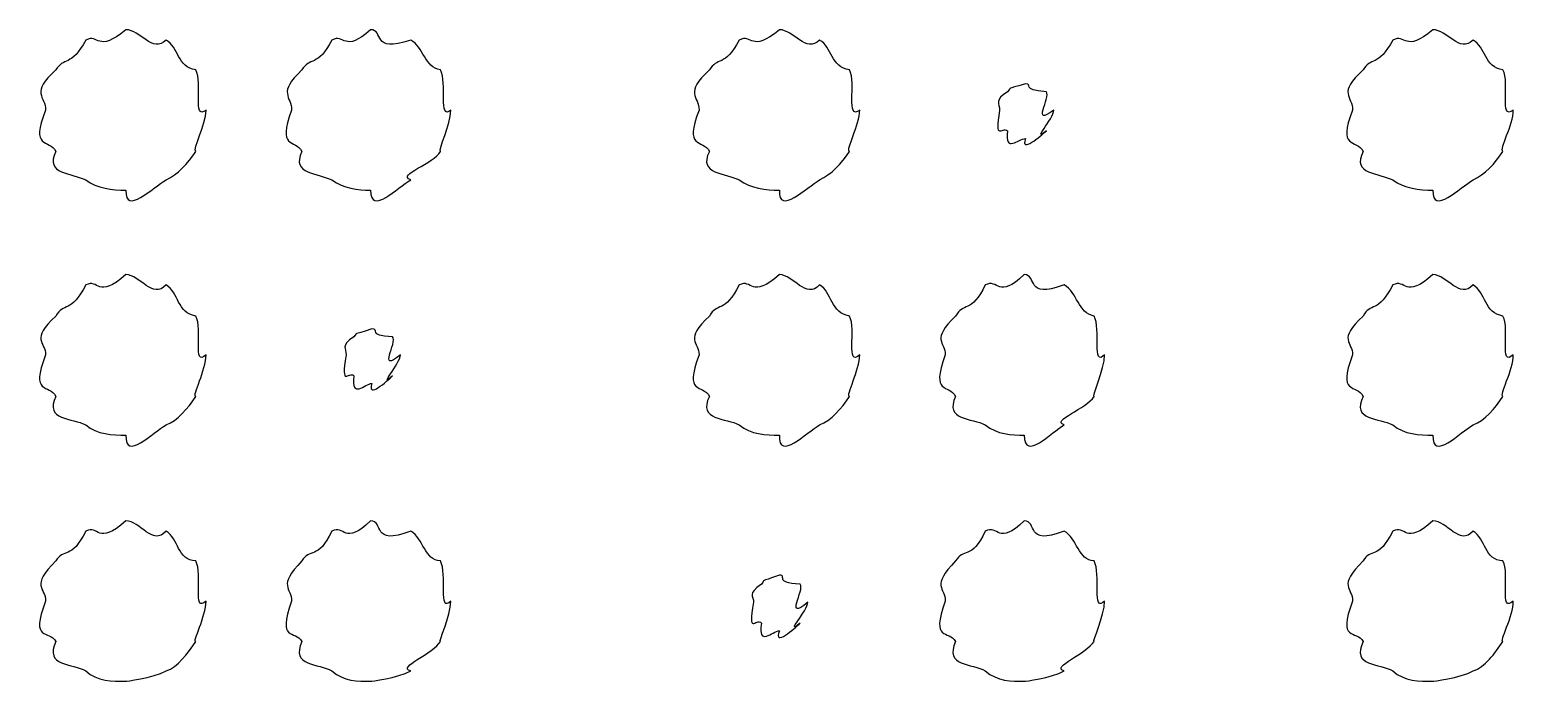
# Model space of a CAD drawing. Header units: millimetres. Extents: x -178 to -32, y 41 to 266.
# Drawn here: x -148.62 to -142.3, y 136.77 to 139.54 of the extents above; entities that cross this region are included whole.
import ezdxf

# ---------------------------------------------------------------- set-up
doc = ezdxf.new("R2010")
doc.units = ezdxf.units.MM
doc.layers.get('0').update_dxf_attribs({"linetype": 'CONTINUOUS'})

msp = doc.modelspace()

# ---------------------------------------------------------------- linework, layer by layer
at = {"color": 0}
for p, q in [((-148.21, 139.54), (-148.21, 139.54)), ((-147.169, 139.54), (-147.169, 139.54)), ((-145.428, 139.54), (-145.428, 139.54)), ((-142.646, 139.54), (-142.646, 139.54)), ((-144.381, 139.309), (-144.381, 139.309)), ((-148.21, 138.498), (-148.21, 138.498)), ((-145.428, 138.498), (-145.428, 138.498)), ((-144.386, 138.498), (-144.386, 138.498)), ((-142.646, 138.498), (-142.646, 138.498)), ((-147.163, 138.267), (-147.163, 138.267)), ((-148.21, 137.451), (-148.21, 137.451)), ((-147.169, 137.451), (-147.169, 137.451)), ((-144.386, 137.451), (-144.386, 137.451)), ((-142.646, 137.451), (-142.646, 137.451)), ((-145.428, 137.22), (-145.428, 137.22))]:
    msp.add_line(p, q, dxfattribs=at)
for points in [[(-148.21, 139.54), (-148.333, 139.438), (-148.326, 139.525), (-148.381, 139.496)], [(-148.039, 139.496), (-148.097, 139.438), (-148.151, 139.54), (-148.21, 139.54)], [(-147.169, 139.54), (-147.282, 139.438), (-147.279, 139.525), (-147.334, 139.496)], [(-146.998, 139.496), (-147.169, 139.438), (-147.109, 139.54), (-147.169, 139.54)], [(-145.428, 139.54), (-145.551, 139.438), (-145.544, 139.525), (-145.599, 139.496)], [(-145.257, 139.496), (-145.315, 139.438), (-145.369, 139.54), (-145.428, 139.54)], [(-142.646, 139.54), (-142.768, 139.438), (-142.761, 139.525), (-142.817, 139.496)], [(-142.475, 139.496), (-142.533, 139.438), (-142.586, 139.54), (-142.646, 139.54)], [(-148.381, 139.496), (-148.443, 139.38), (-148.478, 139.424), (-148.508, 139.369)], [(-147.913, 139.369), (-147.991, 139.38), (-147.987, 139.466), (-148.039, 139.496)], [(-147.334, 139.496), (-147.392, 139.38), (-147.43, 139.424), (-147.461, 139.369)], [(-146.871, 139.369), (-146.94, 139.38), (-146.943, 139.466), (-146.998, 139.496)], [(-145.599, 139.496), (-145.661, 139.38), (-145.695, 139.424), (-145.726, 139.369)], [(-145.13, 139.369), (-145.209, 139.38), (-145.205, 139.466), (-145.257, 139.496)], [(-142.817, 139.496), (-142.879, 139.38), (-142.913, 139.424), (-142.943, 139.369)], [(-142.348, 139.369), (-142.427, 139.38), (-142.423, 139.466), (-142.475, 139.496)], [(-148.508, 139.369), (-148.62, 139.27), (-148.552, 139.256), (-148.552, 139.198)], [(-147.869, 139.198), (-147.929, 139.151), (-147.882, 139.314), (-147.913, 139.369)], [(-147.461, 139.369), (-147.568, 139.27), (-147.505, 139.256), (-147.505, 139.198)], [(-146.827, 139.198), (-146.882, 139.151), (-146.841, 139.314), (-146.871, 139.369)], [(-145.726, 139.369), (-145.837, 139.27), (-145.77, 139.256), (-145.77, 139.198)], [(-145.086, 139.198), (-145.147, 139.151), (-145.1, 139.314), (-145.13, 139.369)], [(-142.943, 139.369), (-143.055, 139.27), (-142.988, 139.256), (-142.988, 139.198)], [(-142.304, 139.198), (-142.365, 139.151), (-142.318, 139.314), (-142.348, 139.369)], [(-144.458, 139.276), (-144.514, 139.24), (-144.491, 139.227), (-144.491, 139.198)], [(-144.381, 139.309), (-144.47, 139.284), (-144.436, 139.297), (-144.458, 139.276)], [(-144.292, 139.276), (-144.404, 139.284), (-144.344, 139.309), (-144.381, 139.309)], [(-144.26, 139.198), (-144.36, 139.123), (-144.271, 139.253), (-144.292, 139.276)], [(-148.552, 139.198), (-148.62, 139.03), (-148.537, 139.077), (-148.508, 139.022)], [(-147.913, 139.022), (-147.929, 139.03), (-147.869, 139.135), (-147.869, 139.198)], [(-147.505, 139.198), (-147.568, 139.03), (-147.49, 139.077), (-147.461, 139.022)], [(-146.871, 139.022), (-146.882, 139.03), (-146.827, 139.135), (-146.827, 139.198)], [(-145.77, 139.198), (-145.837, 139.03), (-145.755, 139.077), (-145.726, 139.022)], [(-145.13, 139.022), (-145.147, 139.03), (-145.086, 139.135), (-145.086, 139.198)], [(-144.491, 139.198), (-144.514, 139.057), (-144.48, 139.132), (-144.458, 139.11)], [(-144.292, 139.11), (-144.36, 139.057), (-144.26, 139.161), (-144.26, 139.198)], [(-142.988, 139.198), (-143.055, 139.03), (-142.972, 139.077), (-142.943, 139.022)], [(-142.348, 139.022), (-142.365, 139.03), (-142.304, 139.135), (-142.304, 139.198)], [(-144.458, 139.11), (-144.47, 139.012), (-144.41, 139.077), (-144.381, 139.077)], [(-144.381, 139.077), (-144.404, 139.012), (-144.315, 139.088), (-144.292, 139.11)], [(-148.508, 139.022), (-148.56, 138.924), (-148.436, 138.93), (-148.381, 138.901)], [(-148.039, 138.901), (-147.991, 138.924), (-147.946, 138.97), (-147.913, 139.022)], [(-147.461, 139.022), (-147.51, 138.924), (-147.389, 138.93), (-147.334, 138.901)], [(-146.998, 138.901), (-147.058, 138.924), (-146.9, 138.97), (-146.871, 139.022)], [(-145.726, 139.022), (-145.778, 138.924), (-145.654, 138.93), (-145.599, 138.901)], [(-145.257, 138.901), (-145.209, 138.924), (-145.163, 138.97), (-145.13, 139.022)], [(-142.943, 139.022), (-142.996, 138.924), (-142.872, 138.93), (-142.817, 138.901)], [(-142.475, 138.901), (-142.427, 138.924), (-142.381, 138.97), (-142.348, 139.022)], [(-148.381, 138.901), (-148.333, 138.865), (-148.268, 138.857), (-148.21, 138.857)], [(-148.21, 138.857), (-148.216, 138.748), (-148.095, 138.87), (-148.039, 138.901)], [(-147.334, 138.901), (-147.282, 138.865), (-147.224, 138.857), (-147.169, 138.857)], [(-147.169, 138.857), (-147.169, 138.748), (-147.053, 138.87), (-146.998, 138.901)], [(-145.599, 138.901), (-145.551, 138.865), (-145.486, 138.857), (-145.428, 138.857)], [(-145.428, 138.857), (-145.434, 138.748), (-145.312, 138.87), (-145.257, 138.901)], [(-142.817, 138.901), (-142.768, 138.865), (-142.704, 138.857), (-142.646, 138.857)], [(-142.646, 138.857), (-142.651, 138.748), (-142.53, 138.87), (-142.475, 138.901)], [(-148.381, 138.454), (-148.443, 138.333), (-148.478, 138.38), (-148.508, 138.322)], [(-148.21, 138.498), (-148.333, 138.391), (-148.326, 138.483), (-148.381, 138.454)], [(-148.039, 138.454), (-148.097, 138.391), (-148.151, 138.498), (-148.21, 138.498)], [(-147.913, 138.322), (-147.991, 138.333), (-147.987, 138.424), (-148.039, 138.454)], [(-145.599, 138.454), (-145.661, 138.333), (-145.695, 138.38), (-145.726, 138.322)], [(-145.428, 138.498), (-145.551, 138.391), (-145.544, 138.483), (-145.599, 138.454)], [(-145.257, 138.454), (-145.315, 138.391), (-145.369, 138.498), (-145.428, 138.498)], [(-145.13, 138.322), (-145.209, 138.333), (-145.205, 138.424), (-145.257, 138.454)], [(-144.552, 138.454), (-144.61, 138.333), (-144.648, 138.38), (-144.678, 138.322)], [(-144.386, 138.498), (-144.499, 138.391), (-144.496, 138.483), (-144.552, 138.454)], [(-144.216, 138.454), (-144.386, 138.391), (-144.327, 138.498), (-144.386, 138.498)], [(-144.089, 138.322), (-144.157, 138.333), (-144.16, 138.424), (-144.216, 138.454)], [(-142.817, 138.454), (-142.879, 138.333), (-142.913, 138.38), (-142.943, 138.322)], [(-142.646, 138.498), (-142.768, 138.391), (-142.761, 138.483), (-142.817, 138.454)], [(-142.475, 138.454), (-142.533, 138.391), (-142.586, 138.498), (-142.646, 138.498)], [(-142.348, 138.322), (-142.427, 138.333), (-142.423, 138.424), (-142.475, 138.454)], [(-148.508, 138.322), (-148.62, 138.219), (-148.552, 138.212), (-148.552, 138.157)], [(-147.869, 138.157), (-147.929, 138.102), (-147.882, 138.267), (-147.913, 138.322)], [(-145.726, 138.322), (-145.837, 138.219), (-145.77, 138.212), (-145.77, 138.157)], [(-145.086, 138.157), (-145.147, 138.102), (-145.1, 138.267), (-145.13, 138.322)], [(-144.678, 138.322), (-144.786, 138.219), (-144.722, 138.212), (-144.722, 138.157)], [(-144.044, 138.157), (-144.099, 138.102), (-144.058, 138.267), (-144.089, 138.322)], [(-142.943, 138.322), (-143.055, 138.219), (-142.988, 138.212), (-142.988, 138.157)], [(-142.304, 138.157), (-142.365, 138.102), (-142.318, 138.267), (-142.348, 138.322)], [(-147.163, 138.267), (-147.253, 138.237), (-147.218, 138.256), (-147.24, 138.234)], [(-147.075, 138.234), (-147.186, 138.237), (-147.126, 138.267), (-147.163, 138.267)], [(-147.24, 138.234), (-147.297, 138.193), (-147.273, 138.186), (-147.273, 138.157)], [(-147.042, 138.157), (-147.142, 138.075), (-147.053, 138.212), (-147.075, 138.234)], [(-148.552, 138.157), (-148.62, 137.983), (-148.537, 138.035), (-148.508, 137.98)], [(-147.913, 137.98), (-147.929, 137.983), (-147.869, 138.093), (-147.869, 138.157)], [(-147.273, 138.157), (-147.297, 138.009), (-147.262, 138.091), (-147.24, 138.068)], [(-147.075, 138.068), (-147.142, 138.009), (-147.042, 138.12), (-147.042, 138.157)], [(-145.77, 138.157), (-145.837, 137.983), (-145.755, 138.035), (-145.726, 137.98)], [(-145.13, 137.98), (-145.147, 137.983), (-145.086, 138.093), (-145.086, 138.157)], [(-144.722, 138.157), (-144.786, 137.983), (-144.707, 138.035), (-144.678, 137.98)], [(-144.089, 137.98), (-144.099, 137.983), (-144.044, 138.093), (-144.044, 138.157)], [(-142.988, 138.157), (-143.055, 137.983), (-142.972, 138.035), (-142.943, 137.98)], [(-142.348, 137.98), (-142.365, 137.983), (-142.304, 138.093), (-142.304, 138.157)], [(-147.24, 138.068), (-147.253, 137.965), (-147.192, 138.035), (-147.163, 138.035)], [(-147.163, 138.035), (-147.186, 137.965), (-147.097, 138.047), (-147.075, 138.068)], [(-148.508, 137.98), (-148.56, 137.877), (-148.436, 137.888), (-148.381, 137.859)], [(-148.039, 137.859), (-147.991, 137.877), (-147.946, 137.928), (-147.913, 137.98)], [(-145.726, 137.98), (-145.778, 137.877), (-145.654, 137.888), (-145.599, 137.859)], [(-145.257, 137.859), (-145.209, 137.877), (-145.163, 137.928), (-145.13, 137.98)], [(-144.678, 137.98), (-144.728, 137.877), (-144.607, 137.888), (-144.552, 137.859)], [(-144.216, 137.859), (-144.276, 137.877), (-144.117, 137.928), (-144.089, 137.98)], [(-142.943, 137.98), (-142.996, 137.877), (-142.872, 137.888), (-142.817, 137.859)], [(-142.475, 137.859), (-142.427, 137.877), (-142.381, 137.928), (-142.348, 137.98)], [(-148.381, 137.859), (-148.333, 137.818), (-148.268, 137.815), (-148.21, 137.815)], [(-148.21, 137.815), (-148.216, 137.7), (-148.095, 137.829), (-148.039, 137.859)], [(-145.599, 137.859), (-145.551, 137.818), (-145.486, 137.815), (-145.428, 137.815)], [(-145.428, 137.815), (-145.434, 137.7), (-145.312, 137.829), (-145.257, 137.859)], [(-144.552, 137.859), (-144.499, 137.818), (-144.441, 137.815), (-144.386, 137.815)], [(-144.386, 137.815), (-144.386, 137.7), (-144.271, 137.829), (-144.216, 137.859)], [(-142.817, 137.859), (-142.768, 137.818), (-142.704, 137.815), (-142.646, 137.815)], [(-142.646, 137.815), (-142.651, 137.7), (-142.53, 137.829), (-142.475, 137.859)], [(-148.21, 137.451), (-148.333, 137.341), (-148.326, 137.436), (-148.381, 137.407)], [(-148.039, 137.407), (-148.097, 137.341), (-148.151, 137.451), (-148.21, 137.451)], [(-147.169, 137.451), (-147.282, 137.341), (-147.279, 137.436), (-147.334, 137.407)], [(-146.998, 137.407), (-147.169, 137.341), (-147.109, 137.451), (-147.169, 137.451)], [(-144.386, 137.451), (-144.499, 137.341), (-144.496, 137.436), (-144.552, 137.407)], [(-144.216, 137.407), (-144.386, 137.341), (-144.327, 137.451), (-144.386, 137.451)], [(-142.646, 137.451), (-142.768, 137.341), (-142.761, 137.436), (-142.817, 137.407)], [(-142.475, 137.407), (-142.533, 137.341), (-142.586, 137.451), (-142.646, 137.451)], [(-148.381, 137.407), (-148.443, 137.282), (-148.478, 137.335), (-148.508, 137.28)], [(-147.913, 137.28), (-147.991, 137.282), (-147.987, 137.377), (-148.039, 137.407)], [(-147.334, 137.407), (-147.392, 137.282), (-147.43, 137.335), (-147.461, 137.28)], [(-146.871, 137.28), (-146.94, 137.282), (-146.943, 137.377), (-146.998, 137.407)], [(-144.552, 137.407), (-144.61, 137.282), (-144.648, 137.335), (-144.678, 137.28)], [(-144.089, 137.28), (-144.157, 137.282), (-144.16, 137.377), (-144.216, 137.407)], [(-142.817, 137.407), (-142.879, 137.282), (-142.913, 137.335), (-142.943, 137.28)], [(-142.348, 137.28), (-142.427, 137.282), (-142.423, 137.377), (-142.475, 137.407)], [(-148.508, 137.28), (-148.62, 137.171), (-148.552, 137.167), (-148.552, 137.109)], [(-147.869, 137.109), (-147.929, 137.054), (-147.882, 137.225), (-147.913, 137.28)], [(-147.461, 137.28), (-147.568, 137.171), (-147.505, 137.167), (-147.505, 137.109)], [(-146.827, 137.109), (-146.882, 137.054), (-146.841, 137.225), (-146.871, 137.28)], [(-144.678, 137.28), (-144.786, 137.171), (-144.722, 137.167), (-144.722, 137.109)], [(-144.044, 137.109), (-144.099, 137.054), (-144.058, 137.225), (-144.089, 137.28)], [(-142.943, 137.28), (-143.055, 137.171), (-142.988, 137.167), (-142.988, 137.109)], [(-142.304, 137.109), (-142.365, 137.054), (-142.318, 137.225), (-142.348, 137.28)], [(-145.428, 137.22), (-145.522, 137.186), (-145.483, 137.206), (-145.505, 137.181)], [(-145.34, 137.181), (-145.456, 137.186), (-145.391, 137.22), (-145.428, 137.22)], [(-145.505, 137.181), (-145.566, 137.138), (-145.538, 137.133), (-145.538, 137.104)], [(-145.307, 137.104), (-145.411, 137.021), (-145.318, 137.159), (-145.34, 137.181)], [(-148.552, 137.109), (-148.62, 136.933), (-148.537, 136.989), (-148.508, 136.938)], [(-147.913, 136.938), (-147.929, 136.933), (-147.869, 137.046), (-147.869, 137.109)], [(-147.505, 137.109), (-147.568, 136.933), (-147.49, 136.989), (-147.461, 136.938)], [(-146.871, 136.938), (-146.882, 136.933), (-146.827, 137.046), (-146.827, 137.109)], [(-145.538, 137.104), (-145.566, 136.958), (-145.527, 137.04), (-145.505, 137.016)], [(-145.34, 137.016), (-145.411, 136.958), (-145.307, 137.071), (-145.307, 137.104)], [(-144.722, 137.109), (-144.786, 136.933), (-144.707, 136.989), (-144.678, 136.938)], [(-144.089, 136.938), (-144.099, 136.933), (-144.044, 137.046), (-144.044, 137.109)], [(-142.988, 137.109), (-143.055, 136.933), (-142.972, 136.989), (-142.943, 136.938)], [(-142.348, 136.938), (-142.365, 136.933), (-142.304, 137.046), (-142.304, 137.109)], [(-145.505, 137.016), (-145.522, 136.911), (-145.457, 136.983), (-145.428, 136.983)], [(-145.428, 136.983), (-145.456, 136.911), (-145.362, 136.993), (-145.34, 137.016)], [(-148.508, 136.938), (-148.56, 136.829), (-148.436, 136.845), (-148.381, 136.812)], [(-148.039, 136.812), (-147.991, 136.829), (-147.946, 136.886), (-147.913, 136.938)], [(-147.461, 136.938), (-147.51, 136.829), (-147.389, 136.845), (-147.334, 136.812)], [(-146.998, 136.812), (-147.058, 136.829), (-146.9, 136.886), (-146.871, 136.938)], [(-144.678, 136.938), (-144.728, 136.829), (-144.607, 136.845), (-144.552, 136.812)], [(-144.216, 136.812), (-144.276, 136.829), (-144.117, 136.886), (-144.089, 136.938)], [(-142.943, 136.938), (-142.996, 136.829), (-142.872, 136.845), (-142.817, 136.812)], [(-142.475, 136.812), (-142.427, 136.829), (-142.381, 136.886), (-142.348, 136.938)], [(-148.381, 136.812), (-148.333, 136.768), (-148.268, 136.768), (-148.21, 136.768)], [(-148.21, 136.768), (-148.216, 136.768), (-148.095, 136.781), (-148.039, 136.812)], [(-147.334, 136.812), (-147.282, 136.768), (-147.224, 136.768), (-147.169, 136.768)], [(-147.169, 136.768), (-147.169, 136.768), (-147.053, 136.781), (-146.998, 136.812)], [(-144.552, 136.812), (-144.499, 136.768), (-144.441, 136.768), (-144.386, 136.768)], [(-144.386, 136.768), (-144.386, 136.768), (-144.271, 136.781), (-144.216, 136.812)], [(-142.817, 136.812), (-142.768, 136.768), (-142.704, 136.768), (-142.646, 136.768)], [(-142.646, 136.768), (-142.651, 136.768), (-142.53, 136.781), (-142.475, 136.812)]]:
    msp.add_open_spline(points, degree=3, dxfattribs=at)

doc.saveas('drawing.dxf')
